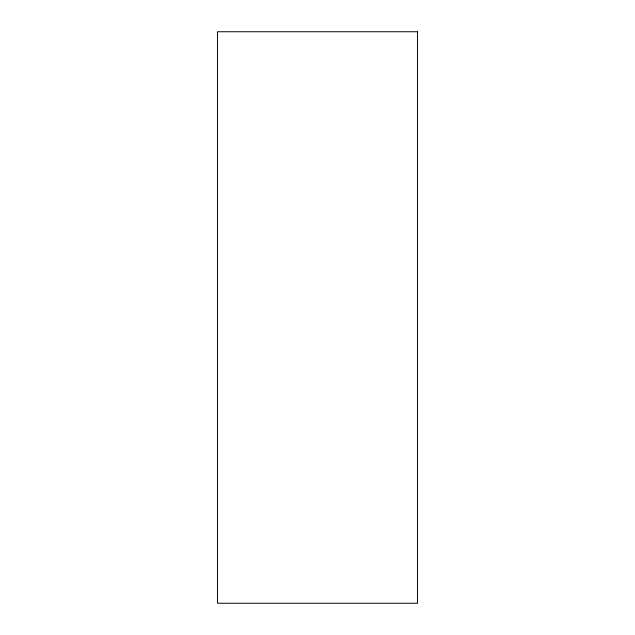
<?xml version="1.0" encoding="UTF-8"?>
<svg xmlns="http://www.w3.org/2000/svg" width="635" height="635" viewBox="0 0 635 635"><rect width="100%" height="100%" fill="white"/><g stroke="black" fill="none" stroke-linecap="round" stroke-linejoin="round"><path stroke-width="0.95" d="M417.512 31.75L217.487 31.75L217.487 603.25L417.512 603.25L417.512 31.75"/></g></svg>
